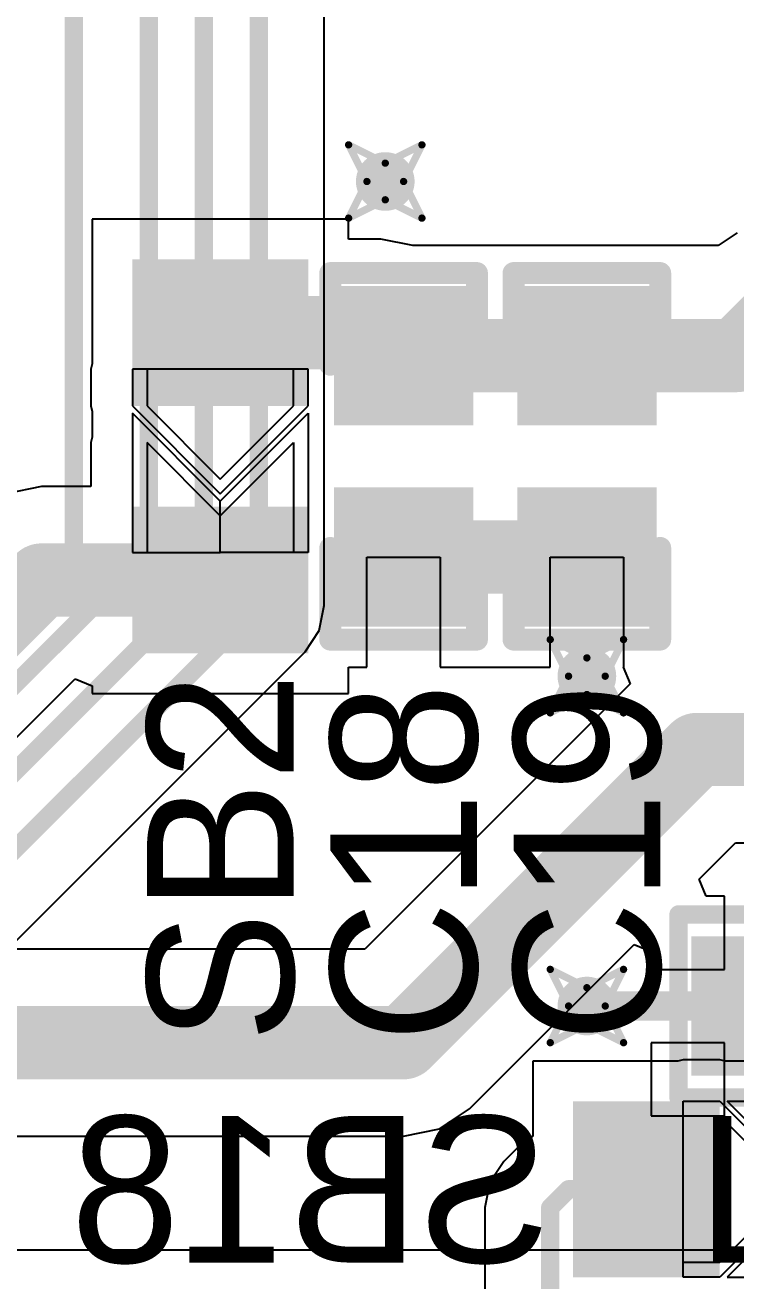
# Model space of a CAD drawing. Header units: millimetres. Extents: x 2.26 to 6.57, y 1.2 to 4.64.
# Drawn here: x 4.005 to 4.1989, y 2.6781 to 3.0208 of the extents above; entities that cross this region are included whole.
import ezdxf

# ---------------------------------------------------------------- set-up
doc = ezdxf.new("R2010")
doc.units = ezdxf.units.MM
doc.header["$MEASUREMENT"] = 0
for name, color, linetype in [('BottomLayer', 5, 'Continuous'), ('BottomOverlay', 54, 'Continuous'), ('BottomPaste', 16, 'Continuous'), ('BottomSolder', 6, 'Continuous'), ('DrillDrawing', 1, 'Continuous'), ('MultiLayer', 9, 'Continuous'), ('TopLayer', 1, 'Continuous'), ('TopOverlay', 2, 'Continuous'), ('TopPaste', 8, 'Continuous'), ('TopSolder', 216, 'Continuous'), ('ViaHoleLayer', 16, 'Continuous')]:
    doc.layers.add(name, color=color, linetype=linetype)

# ---------------------------------------------------------------- blocks, each defined once
blk = doc.blocks.new('JP2_SMD_B_40')
at = {"layer": 'BottomLayer'}
for p, q in [((-0.02625, 0.02), (-0.02625, 0)), ((0.00375, 0.02), (-0.02625, 0.02)), ((-0.01625, 0), (0.00375, 0.02)), ((-0.00625, 0), (0.01375, 0.02)), ((0.01375, 0.02), (0.02375, 0.02)), ((0.02375, 0.02), (0.02375, -0.02)), ((-0.02625, -0.02), (-0.02625, 0)), ((-0.02625, 0), (-0.01625, 0)), ((-0.02625, 0), (-0.01625, 0)), ((-0.01625, 0), (0.00375, -0.02)), ((0.01375, -0.02), (-0.00625, 0)), ((0.00375, -0.02), (-0.02625, -0.02)), ((0.02375, -0.02), (0.01375, -0.02))]:
    blk.add_line(p, q, dxfattribs=at)
for points in [[(-0.01775, 0.02), (-0.04975, 0.02), (-0.01775, -0.02), (-0.04975, -0.02)], [(0.04975, 0.02), (0.01775, 0.02), (0.04975, -0.02), (0.01775, -0.02)]]:
    blk.add_solid(points, dxfattribs=at)
at = {"layer": 'BottomPaste'}
for p, q in [((-0.02625, 0.02), (-0.02625, 0)), ((0.00375, 0.02), (-0.02625, 0.02)), ((-0.01625, 0), (0.00375, 0.02)), ((-0.00625, 0), (0.01375, 0.02)), ((0.01375, 0.02), (0.02375, 0.02)), ((0.02375, 0.02), (0.02375, -0.02)), ((-0.02625, -0.02), (-0.02625, 0)), ((-0.02625, 0), (-0.01625, 0)), ((-0.02625, 0), (-0.01625, 0)), ((-0.01625, 0), (0.00375, -0.02)), ((0.01375, -0.02), (-0.00625, 0)), ((0.00375, -0.02), (-0.02625, -0.02)), ((0.02375, -0.02), (0.01375, -0.02))]:
    blk.add_line(p, q, dxfattribs=at)
for points in [[(-0.01775, 0.02), (-0.04975, 0.02), (-0.01775, -0.02), (-0.04975, -0.02)], [(0.04975, 0.02), (0.01775, 0.02), (0.04975, -0.02), (0.01775, -0.02)]]:
    blk.add_solid(points, dxfattribs=at)
at = {"layer": 'BottomSolder'}
for p, q in [((-0.02625, 0.024), (-0.02625, 0)), ((0.01175, 0.024), (-0.02625, 0.024)), ((-0.01225, 0), (0.01175, 0.024)), ((-0.01025, 0), (0.01375, 0.024)), ((0.01375, 0.024), (0.02375, 0.024)), ((0.02375, 0.024), (0.02375, -0.024)), ((-0.02625, -0.024), (-0.02625, 0)), ((-0.02625, 0), (-0.01225, 0)), ((-0.02625, 0), (-0.01225, 0)), ((-0.01225, 0), (0.01175, -0.024)), ((0.01375, -0.024), (-0.01025, 0)), ((0.01175, -0.024), (-0.02625, -0.024)), ((0.02375, -0.024), (0.01375, -0.024))]:
    blk.add_line(p, q, dxfattribs=at)
for points in [[(-0.01375, 0.024), (-0.05375, 0.024), (-0.01375, -0.024), (-0.05375, -0.024)], [(0.05375, 0.024), (0.01375, 0.024), (0.05375, -0.024), (0.01375, -0.024)]]:
    blk.add_solid(points, dxfattribs=at)
blk = doc.blocks.new('0603C_84')
at = {"layer": 'TopLayer'}
for points in [[(-0.0125, 0.015), (-0.0425, 0.015), (-0.0125, -0.015), (-0.0425, -0.015)], [(0.0425, 0.015), (0.0125, 0.015), (0.0425, -0.015), (0.0125, -0.015)]]:
    blk.add_solid(points, dxfattribs=at)
at = {"layer": 'TopOverlay', "const_width": 0.006}
for points in [[(-0.05, 0.02), (-0.025, 0.02)], [(-0.05, 0.02), (-0.05, -0.02)], [(0.025, 0.02), (0.05, 0.02)], [(0.05, 0.02), (0.05, -0.02)], [(-0.05, -0.02), (-0.025, -0.02)], [(0.025, -0.02), (0.05, -0.02)]]:
    blk.add_lwpolyline(points, dxfattribs=at)
at = {"layer": 'TopOverlay', "const_width": 0.003}
for points in [[(-0.0515, 0.02, 1), (-0.0485, 0.02, 1)], [(-0.0515, 0.02, 1), (-0.0485, 0.02, 1)], [(-0.0265, 0.02, 1), (-0.0235, 0.02, 1)], [(0.0235, 0.02, 1), (0.0265, 0.02, 1)], [(0.0485, 0.02, 1), (0.0515, 0.02, 1)], [(0.0485, 0.02, 1), (0.0515, 0.02, 1)], [(-0.0515, -0.02, 1), (-0.0485, -0.02, 1)], [(-0.0515, -0.02, 1), (-0.0485, -0.02, 1)], [(-0.0265, -0.02, 1), (-0.0235, -0.02, 1)], [(0.0235, -0.02, 1), (0.0265, -0.02, 1)], [(0.0485, -0.02, 1), (0.0515, -0.02, 1)], [(0.0485, -0.02, 1), (0.0515, -0.02, 1)]]:
    blk.add_lwpolyline(points, format="xyb", close=True, dxfattribs=at)
at = {"layer": 'TopPaste'}
for points in [[(-0.0125, 0.015), (-0.0425, 0.015), (-0.0125, -0.015), (-0.0425, -0.015)], [(0.0425, 0.015), (0.0125, 0.015), (0.0425, -0.015), (0.0125, -0.015)]]:
    blk.add_solid(points, dxfattribs=at)
at = {"layer": 'TopSolder'}
for points in [[(-0.0085, 0.019), (-0.0465, 0.019), (-0.0085, -0.019), (-0.0465, -0.019)], [(0.0465, 0.019), (0.0085, 0.019), (0.0465, -0.019), (0.0085, -0.019)]]:
    blk.add_solid(points, dxfattribs=at)
blk = doc.blocks.new('0603C_86')
at = {"layer": 'TopLayer'}
for points in [[(-0.0125, 0.015), (-0.0425, 0.015), (-0.0125, -0.015), (-0.0425, -0.015)], [(0.0425, 0.015), (0.0125, 0.015), (0.0425, -0.015), (0.0125, -0.015)]]:
    blk.add_solid(points, dxfattribs=at)
at = {"layer": 'TopOverlay', "const_width": 0.006}
for points in [[(-0.025, 0.02), (-0.05, 0.02)], [(-0.05, -0.02), (-0.05, 0.02)], [(0.05, 0.02), (0.025, 0.02)], [(0.05, -0.02), (0.05, 0.02)], [(-0.025, -0.02), (-0.05, -0.02)], [(0.05, -0.02), (0.025, -0.02)]]:
    blk.add_lwpolyline(points, dxfattribs=at)
at = {"layer": 'TopOverlay', "const_width": 0.003}
for points in [[(-0.0515, 0.02, 1), (-0.0485, 0.02, 1)], [(-0.0515, 0.02, 1), (-0.0485, 0.02, 1)], [(-0.0265, 0.02, 1), (-0.0235, 0.02, 1)], [(0.0235, 0.02, 1), (0.0265, 0.02, 1)], [(0.0485, 0.02, 1), (0.0515, 0.02, 1)], [(0.0485, 0.02, 1), (0.0515, 0.02, 1)], [(-0.0515, -0.02, 1), (-0.0485, -0.02, 1)], [(-0.0515, -0.02, 1), (-0.0485, -0.02, 1)], [(-0.0265, -0.02, 1), (-0.0235, -0.02, 1)], [(0.0235, -0.02, 1), (0.0265, -0.02, 1)], [(0.0485, -0.02, 1), (0.0515, -0.02, 1)], [(0.0485, -0.02, 1), (0.0515, -0.02, 1)]]:
    blk.add_lwpolyline(points, format="xyb", close=True, dxfattribs=at)
at = {"layer": 'TopPaste'}
for points in [[(-0.0125, 0.015), (-0.0425, 0.015), (-0.0125, -0.015), (-0.0425, -0.015)], [(0.0425, 0.015), (0.0125, 0.015), (0.0425, -0.015), (0.0125, -0.015)]]:
    blk.add_solid(points, dxfattribs=at)
at = {"layer": 'TopSolder'}
for points in [[(-0.0085, 0.019), (-0.0465, 0.019), (-0.0085, -0.019), (-0.0465, -0.019)], [(0.0465, 0.019), (0.0085, 0.019), (0.0465, -0.019), (0.0085, -0.019)]]:
    blk.add_solid(points, dxfattribs=at)
blk = doc.blocks.new('0603D_98')
at = {"layer": 'TopLayer'}
for points in [[(-0.0125, 0.015), (-0.0425, 0.015), (-0.0125, -0.015), (-0.0425, -0.015)], [(0.0425, 0.015), (0.0125, 0.015), (0.0425, -0.015), (0.0125, -0.015)]]:
    blk.add_solid(points, dxfattribs=at)
at = {"layer": 'TopOverlay', "const_width": 0.005}
for points in [[(-0.05, -0.025), (-0.05, 0.025)], [(-0.05, 0.025), (-0.025, 0.025)], [(0.025, 0.025), (0.045, 0.025)], [(0.045, 0.025), (0.055, 0.015)], [(0.055, -0.015), (0.055, 0.015)], [(0.045, -0.025), (0.055, -0.015)], [(-0.05, -0.025), (-0.025, -0.025)], [(0.025, -0.025), (0.045, -0.025)]]:
    blk.add_lwpolyline(points, dxfattribs=at)
at = {"layer": 'TopOverlay', "const_width": 0.0025}
for points in [[(-0.05125, 0.025, 1), (-0.04875, 0.025, 1)], [(-0.05125, 0.025, 1), (-0.04875, 0.025, 1)], [(-0.02625, 0.025, 1), (-0.02375, 0.025, 1)], [(0.02375, 0.025, 1), (0.02625, 0.025, 1)], [(0.04375, 0.025, 1), (0.04625, 0.025, 1)], [(0.04375, 0.025, 1), (0.04625, 0.025, 1)], [(0.05375, 0.015, 1), (0.05625, 0.015, 1)], [(0.05375, 0.015, 1), (0.05625, 0.015, 1)], [(0.05375, -0.015, 1), (0.05625, -0.015, 1)], [(0.05375, -0.015, 1), (0.05625, -0.015, 1)], [(-0.05125, -0.025, 1), (-0.04875, -0.025, 1)], [(-0.05125, -0.025, 1), (-0.04875, -0.025, 1)], [(-0.02625, -0.025, 1), (-0.02375, -0.025, 1)], [(0.02375, -0.025, 1), (0.02625, -0.025, 1)], [(0.04375, -0.025, 1), (0.04625, -0.025, 1)], [(0.04375, -0.025, 1), (0.04625, -0.025, 1)]]:
    blk.add_lwpolyline(points, format="xyb", close=True, dxfattribs=at)
at = {"layer": 'TopPaste'}
for points in [[(-0.0125, 0.015), (-0.0425, 0.015), (-0.0125, -0.015), (-0.0425, -0.015)], [(0.0425, 0.015), (0.0125, 0.015), (0.0425, -0.015), (0.0125, -0.015)]]:
    blk.add_solid(points, dxfattribs=at)
at = {"layer": 'TopSolder'}
for points in [[(-0.0085, 0.019), (-0.0465, 0.019), (-0.0085, -0.019), (-0.0465, -0.019)], [(0.0465, 0.019), (0.0085, 0.019), (0.0465, -0.019), (0.0085, -0.019)]]:
    blk.add_solid(points, dxfattribs=at)
blk = doc.blocks.new('JP2_SMD_149')
at = {"layer": 'TopLayer'}
for p, q in [((-0.02625, 0.02), (-0.02625, 0)), ((0.00375, 0.02), (-0.02625, 0.02)), ((-0.01625, 0), (0.00375, 0.02)), ((0.01375, 0.02), (-0.00625, 0)), ((0.02375, 0.02), (0.01375, 0.02)), ((0.02375, -0.02), (0.02375, 0.02)), ((-0.02625, -0.02), (-0.02625, 0)), ((-0.02625, 0), (-0.01625, 0)), ((-0.02625, 0), (-0.01625, 0)), ((-0.01625, 0), (0.00375, -0.02)), ((-0.00625, 0), (0.01375, -0.02)), ((0.00375, -0.02), (-0.02625, -0.02)), ((0.01375, -0.02), (0.02375, -0.02))]:
    blk.add_line(p, q, dxfattribs=at)
for points in [[(-0.01775, 0.02), (-0.04975, 0.02), (-0.01775, -0.02), (-0.04975, -0.02)], [(0.04975, 0.02), (0.01775, 0.02), (0.04975, -0.02), (0.01775, -0.02)]]:
    blk.add_solid(points, dxfattribs=at)
at = {"layer": 'TopPaste'}
for p, q in [((-0.02625, 0.02), (-0.02625, 0)), ((0.00375, 0.02), (-0.02625, 0.02)), ((-0.01625, 0), (0.00375, 0.02)), ((0.01375, 0.02), (-0.00625, 0)), ((0.02375, 0.02), (0.01375, 0.02)), ((0.02375, -0.02), (0.02375, 0.02)), ((-0.02625, -0.02), (-0.02625, 0)), ((-0.02625, 0), (-0.01625, 0)), ((-0.02625, 0), (-0.01625, 0)), ((-0.01625, 0), (0.00375, -0.02)), ((-0.00625, 0), (0.01375, -0.02)), ((0.00375, -0.02), (-0.02625, -0.02)), ((0.01375, -0.02), (0.02375, -0.02))]:
    blk.add_line(p, q, dxfattribs=at)
for points in [[(-0.01775, 0.02), (-0.04975, 0.02), (-0.01775, -0.02), (-0.04975, -0.02)], [(0.04975, 0.02), (0.01775, 0.02), (0.04975, -0.02), (0.01775, -0.02)]]:
    blk.add_solid(points, dxfattribs=at)
at = {"layer": 'TopSolder'}
for p, q in [((-0.02625, 0.024), (-0.02625, 0)), ((0.01175, 0.024), (-0.02625, 0.024)), ((-0.01225, 0), (0.01175, 0.024)), ((0.01375, 0.024), (-0.01025, 0)), ((0.02375, 0.024), (0.01375, 0.024)), ((0.02375, -0.024), (0.02375, 0.024)), ((-0.02625, -0.024), (-0.02625, 0)), ((-0.02625, 0), (-0.01225, 0)), ((-0.02625, 0), (-0.01225, 0)), ((-0.01225, 0), (0.01175, -0.024)), ((-0.01025, 0), (0.01375, -0.024)), ((0.01175, -0.024), (-0.02625, -0.024)), ((0.01375, -0.024), (0.02375, -0.024))]:
    blk.add_line(p, q, dxfattribs=at)
for points in [[(-0.01375, 0.024), (-0.05375, 0.024), (-0.01375, -0.024), (-0.05375, -0.024)], [(0.05375, 0.024), (0.01375, 0.024), (0.05375, -0.024), (0.01375, -0.024)]]:
    blk.add_solid(points, dxfattribs=at)

msp = doc.modelspace()

# ---------------------------------------------------------------- linework, layer by layer
at = {"layer": 'BottomLayer'}
for p, q in [((4.08661, 2.86244), (4.08661, 3.14208)), ((4.08525, 2.85561), (4.08661, 2.86244)), ((4.08661, 2.86244), (4.08661, 2.86244)), ((4.08661, 2.86244), (4.08661, 2.86244)), ((4.08661, 2.86244), (4.08661, 2.86244)), ((4.08138, 2.84982), (4.08525, 2.85561)), ((3.91611, 2.68455), (4.08138, 2.84982)), ((4.18304, 2.73815), (4.14352, 2.73815)), ((4.14352, 2.73815), (4.14352, 2.71768)), ((4.18452, 2.73844), (4.18304, 2.73815)), ((4.19452, 2.73844), (4.18452, 2.73844)), ((4.196, 2.73815), (4.19452, 2.73844)), ((4.20304, 2.73815), (4.196, 2.73815)), ((4.14352, 2.71768), (4.14065, 2.71577)), ((4.14065, 2.71577), (4.13565, 2.71077)), ((4.14065, 2.71577), (4.14065, 2.71577)), ((4.13565, 2.71077), (4.13178, 2.70498)), ((4.13178, 2.70498), (4.13042, 2.69815)), ((4.13042, 2.69815), (4.13042, 2.66054))]:
    msp.add_line(p, q, dxfattribs=at)
at = {"layer": 'BottomLayer', "const_width": 0.005}
for points in [[(4.06877, 2.86244), (4.06877, 3.55265)], [(4.05377, 2.86865), (4.05377, 3.53265)], [(4.03877, 2.87744), (4.03877, 3.50265)], [(4.01827, 2.87815), (4.01827, 3.16815)], [(3.84327, 2.70315), (4.01827, 2.87815)], [(3.86827, 2.70694), (4.03877, 2.87744)], [(3.88327, 2.69815), (4.05377, 2.86865)], [(3.89827, 2.69194), (4.06877, 2.86244)], [(4.14827, 2.69815), (4.15327, 2.70315)], [(4.15327, 2.70315), (4.17452, 2.70315)], [(4.17452, 2.70315), (4.18952, 2.70315)], [(4.14827, 2.65315), (4.14827, 2.69815)]]:
    msp.add_lwpolyline(points, dxfattribs=at)
at = {"layer": 'BottomLayer'}
for points, const_width in [([(4.09927, 2.97815, 1), (4.10727, 2.97815, 1)], 0.008), ([(4.01702, 2.87815, 1), (4.01952, 2.87815, 1)], 0.0025), ([(4.01702, 2.87815, 1), (4.01952, 2.87815, 1)], 0.0025), ([(4.03752, 2.87744, 1), (4.04002, 2.87744, 1)], 0.0025), ([(4.03752, 2.87744, 1), (4.04002, 2.87744, 1)], 0.0025), ([(4.05252, 2.86865, 1), (4.05502, 2.86865, 1)], 0.0025), ([(4.05252, 2.86865, 1), (4.05502, 2.86865, 1)], 0.0025), ([(4.06752, 2.86244, 1), (4.07002, 2.86244, 1)], 0.0025), ([(4.06752, 2.86244, 1), (4.07002, 2.86244, 1)], 0.0025), ([(4.15427, 2.84315, 1), (4.16227, 2.84315, 1)], 0.008), ([(4.15427, 2.75315, 1), (4.16227, 2.75315, 1)], 0.008), ([(4.15202, 2.70315, 1), (4.15452, 2.70315, 1)], 0.0025), ([(4.15202, 2.70315, 1), (4.15452, 2.70315, 1)], 0.0025), ([(4.17327, 2.70315, 1), (4.17577, 2.70315, 1)], 0.0025), ([(4.17327, 2.70315, 1), (4.17577, 2.70315, 1)], 0.0025), ([(4.18827, 2.70315, 1), (4.19077, 2.70315, 1)], 0.0025), ([(4.14702, 2.69815, 1), (4.14952, 2.69815, 1)], 0.0025), ([(4.14702, 2.69815, 1), (4.14952, 2.69815, 1)], 0.0025)]:
    msp.add_lwpolyline(points, format="xyb", close=True, dxfattribs=dict(at, const_width=const_width))
at = {"layer": 'DrillDrawing', "const_width": 0.002}
for points in [[(4.09327, 2.98815), (4.10327, 2.98315)], [(4.09327, 2.98815), (4.09827, 2.97815)], [(4.10327, 2.98315), (4.11327, 2.98815)], [(4.10827, 2.97815), (4.11327, 2.98815)], [(4.09327, 2.96815), (4.09827, 2.97815)], [(4.10827, 2.97815), (4.11327, 2.96815)], [(4.09327, 2.96815), (4.10327, 2.97315)], [(4.10327, 2.97315), (4.11327, 2.96815)], [(4.14827, 2.85315), (4.15827, 2.84815)], [(4.14827, 2.85315), (4.15327, 2.84315)], [(4.15827, 2.84815), (4.16827, 2.85315)], [(4.16327, 2.84315), (4.16827, 2.85315)], [(4.14827, 2.83315), (4.15327, 2.84315)], [(4.16327, 2.84315), (4.16827, 2.83315)], [(4.14827, 2.83315), (4.15827, 2.83815)], [(4.15827, 2.83815), (4.16827, 2.83315)], [(4.14827, 2.76315), (4.15827, 2.75815)], [(4.14827, 2.76315), (4.15327, 2.75315)], [(4.15827, 2.75815), (4.16827, 2.76315)], [(4.16327, 2.75315), (4.16827, 2.76315)], [(4.14827, 2.74315), (4.15327, 2.75315)], [(4.16327, 2.75315), (4.16827, 2.74315)], [(4.14827, 2.74315), (4.15827, 2.74815)], [(4.15827, 2.74815), (4.16827, 2.74315)]]:
    msp.add_lwpolyline(points, dxfattribs=at)
at = {"layer": 'DrillDrawing', "const_width": 0.001}
for points in [[(4.09277, 2.98815, 1), (4.09377, 2.98815, 1)], [(4.09277, 2.98815, 1), (4.09377, 2.98815, 1)], [(4.11277, 2.98815, 1), (4.11377, 2.98815, 1)], [(4.11277, 2.98815, 1), (4.11377, 2.98815, 1)], [(4.10277, 2.98315, 1), (4.10377, 2.98315, 1)], [(4.10277, 2.98315, 1), (4.10377, 2.98315, 1)], [(4.09777, 2.97815, 1), (4.09877, 2.97815, 1)], [(4.09777, 2.97815, 1), (4.09877, 2.97815, 1)], [(4.10777, 2.97815, 1), (4.10877, 2.97815, 1)], [(4.10777, 2.97815, 1), (4.10877, 2.97815, 1)], [(4.10277, 2.97315, 1), (4.10377, 2.97315, 1)], [(4.10277, 2.97315, 1), (4.10377, 2.97315, 1)], [(4.09277, 2.96815, 1), (4.09377, 2.96815, 1)], [(4.09277, 2.96815, 1), (4.09377, 2.96815, 1)], [(4.11277, 2.96815, 1), (4.11377, 2.96815, 1)], [(4.11277, 2.96815, 1), (4.11377, 2.96815, 1)], [(4.14777, 2.85315, 1), (4.14877, 2.85315, 1)], [(4.14777, 2.85315, 1), (4.14877, 2.85315, 1)], [(4.16777, 2.85315, 1), (4.16877, 2.85315, 1)], [(4.16777, 2.85315, 1), (4.16877, 2.85315, 1)], [(4.15777, 2.84815, 1), (4.15877, 2.84815, 1)], [(4.15777, 2.84815, 1), (4.15877, 2.84815, 1)], [(4.15277, 2.84315, 1), (4.15377, 2.84315, 1)], [(4.15277, 2.84315, 1), (4.15377, 2.84315, 1)], [(4.16277, 2.84315, 1), (4.16377, 2.84315, 1)], [(4.16277, 2.84315, 1), (4.16377, 2.84315, 1)], [(4.15777, 2.83815, 1), (4.15877, 2.83815, 1)], [(4.15777, 2.83815, 1), (4.15877, 2.83815, 1)], [(4.14777, 2.83315, 1), (4.14877, 2.83315, 1)], [(4.14777, 2.83315, 1), (4.14877, 2.83315, 1)], [(4.16777, 2.83315, 1), (4.16877, 2.83315, 1)], [(4.16777, 2.83315, 1), (4.16877, 2.83315, 1)], [(4.14777, 2.76315, 1), (4.14877, 2.76315, 1)], [(4.14777, 2.76315, 1), (4.14877, 2.76315, 1)], [(4.16777, 2.76315, 1), (4.16877, 2.76315, 1)], [(4.16777, 2.76315, 1), (4.16877, 2.76315, 1)], [(4.15777, 2.75815, 1), (4.15877, 2.75815, 1)], [(4.15777, 2.75815, 1), (4.15877, 2.75815, 1)], [(4.15277, 2.75315, 1), (4.15377, 2.75315, 1)], [(4.15277, 2.75315, 1), (4.15377, 2.75315, 1)], [(4.16277, 2.75315, 1), (4.16377, 2.75315, 1)], [(4.16277, 2.75315, 1), (4.16377, 2.75315, 1)], [(4.15777, 2.74815, 1), (4.15877, 2.74815, 1)], [(4.15777, 2.74815, 1), (4.15877, 2.74815, 1)], [(4.14777, 2.74315, 1), (4.14877, 2.74315, 1)], [(4.14777, 2.74315, 1), (4.14877, 2.74315, 1)], [(4.16777, 2.74315, 1), (4.16877, 2.74315, 1)], [(4.16777, 2.74315, 1), (4.16877, 2.74315, 1)]]:
    msp.add_lwpolyline(points, format="xyb", close=True, dxfattribs=at)
at = {"layer": 'MultiLayer', "const_width": 0.008}
for points in [[(4.09927, 2.97815, 1), (4.10727, 2.97815, 1)], [(4.15427, 2.84315, 1), (4.16227, 2.84315, 1)], [(4.15427, 2.75315, 1), (4.16227, 2.75315, 1)]]:
    msp.add_lwpolyline(points, format="xyb", close=True, dxfattribs=at)
at = {"layer": 'TopLayer'}
for p, q in [((4.09327, 2.9679), (4.02327, 2.9679)), ((4.02327, 2.9679), (4.02327, 2.92838)), ((4.09327, 2.96239), (4.09327, 2.9679)), ((4.10202, 2.96239), (4.09327, 2.96239)), ((4.11076, 2.96065), (4.10202, 2.96239)), ((4.19925, 2.9641), (4.19409, 2.96065)), ((4.18827, 2.96065), (4.11076, 2.96065)), ((4.19409, 2.96065), (4.18827, 2.96065)), ((4.18827, 2.96065), (4.18827, 2.96065)), ((4.02327, 2.92838), (4.02297, 2.9269)), ((4.02297, 2.9269), (4.02297, 2.9169)), ((4.02297, 2.9169), (4.02327, 2.91542)), ((4.02327, 2.91542), (4.02327, 2.90838)), ((4.02327, 2.90838), (4.02297, 2.9069)), ((4.02297, 2.9069), (4.02297, 2.89489)), ((4.00952, 2.89489), (3.99976, 2.89295)), ((4.02297, 2.89489), (4.00952, 2.89489)), ((4.09827, 2.84565), (4.09827, 2.87566)), ((4.09827, 2.87566), (4.11827, 2.87566)), ((4.11827, 2.87566), (4.11827, 2.84565)), ((4.14827, 2.84565), (4.14827, 2.87566)), ((4.14827, 2.87566), (4.16827, 2.87566)), ((4.16827, 2.87566), (4.16827, 2.84565)), ((4.09327, 2.8384), (4.09327, 2.84565)), ((4.09327, 2.84565), (4.09827, 2.84565)), ((4.11827, 2.84565), (4.14827, 2.84565)), ((4.16827, 2.84565), (4.16819, 2.84565)), ((4.16819, 2.84565), (4.1701, 2.84103)), ((3.98629, 2.81013), (4.01865, 2.84248)), ((4.01865, 2.84248), (4.02327, 2.84057)), ((4.1701, 2.84103), (4.09771, 2.76864)), ((4.02327, 2.84057), (4.02327, 2.8384)), ((4.02327, 2.8384), (4.09327, 2.8384)), ((4.18894, 2.78777), (4.19883, 2.79766)), ((4.19883, 2.79766), (4.37827, 2.79766)), ((4.19085, 2.78315), (4.18894, 2.78777)), ((4.19577, 2.78315), (4.19085, 2.78315)), ((4.19577, 2.76315), (4.19577, 2.78315)), ((4.12629, 2.72513), (4.17115, 2.76998)), ((4.17115, 2.76998), (4.17577, 2.76807)), ((4.09771, 2.76864), (3.90134, 2.76864)), ((4.17577, 2.76807), (4.17577, 2.76315)), ((4.17577, 2.76315), (4.19577, 2.76315)), ((4.19577, 2.74315), (4.17577, 2.74315)), ((4.17577, 2.74315), (4.17577, 2.72315)), ((4.19577, 2.72315), (4.19577, 2.74315)), ((4.11802, 2.7196), (4.12629, 2.72513)), ((4.12629, 2.72513), (4.12629, 2.72513)), ((4.12629, 2.72513), (4.12629, 2.72513)), ((4.17577, 2.72315), (4.19577, 2.72315)), ((3.65827, 2.71766), (4.10827, 2.71766)), ((4.10827, 2.71766), (4.11802, 2.7196)), ((4.26143, 2.68649), (3.89187, 2.68649))]:
    msp.add_line(p, q, dxfattribs=at)
for points, const_width in [([(4.09927, 2.97815, 1), (4.10727, 2.97815, 1)], 0.008), ([(4.05327, 2.9369, 1), (4.06327, 2.9369, 1)], 0.01), ([(4.05406, 2.93395, 1), (4.06406, 2.93395, 1)], 0.01), ([(4.09702, 2.9369, 1), (4.10702, 2.9369, 1)], 0.01), ([(4.09702, 2.9369, 1), (4.10702, 2.9369, 1)], 0.01), ([(4.10327, 2.93065, 1), (4.11327, 2.93065, 1)], 0.01), ([(4.10327, 2.93065, 1), (4.11327, 2.93065, 1)], 0.01), ([(4.15327, 2.93065, 1), (4.16327, 2.93065, 1)], 0.01), ([(4.15327, 2.93065, 1), (4.16327, 2.93065, 1)], 0.01), ([(4.19411, 2.93065, 1), (4.20411, 2.93065, 1)], 0.01), ([(4.19411, 2.93065, 1), (4.20411, 2.93065, 1)], 0.01), ([(4.04781, 2.9277, 1), (4.05781, 2.9277, 1)], 0.01), ([(4.10327, 2.87565, 1), (4.11327, 2.87565, 1)], 0.01), ([(4.15327, 2.87565, 1), (4.16327, 2.87565, 1)], 0.01), ([(4.00452, 2.8694, 1), (4.01452, 2.8694, 1)], 0.01), ([(4.00452, 2.8694, 1), (4.01452, 2.8694, 1)], 0.01), ([(4.05327, 2.8694, 1), (4.06327, 2.8694, 1)], 0.01), ([(4.15427, 2.84315, 1), (4.16227, 2.84315, 1)], 0.008), ([(4.18327, 2.82315, 1), (4.19327, 2.82315, 1)], 0.01), ([(4.18327, 2.82315, 1), (4.19327, 2.82315, 1)], 0.01), ([(4.15427, 2.75315, 1), (4.16227, 2.75315, 1)], 0.008), ([(4.15627, 2.75315, 1), (4.16027, 2.75315, 1)], 0.004), ([(4.10327, 2.74315, 1), (4.11327, 2.74315, 1)], 0.01), ([(4.10327, 2.74315, 1), (4.11327, 2.74315, 1)], 0.01)]:
    msp.add_lwpolyline(points, format="xyb", close=True, dxfattribs=dict(at, const_width=const_width))
for points, const_width in [([(4.19911, 2.93065), (4.20901, 2.94055)], 0.02), ([(4.05281, 2.9277), (4.05906, 2.93395)], 0.02), ([(4.05827, 2.9369), (4.10202, 2.9369)], 0.02), ([(4.10202, 2.9369), (4.10827, 2.93065)], 0.02), ([(4.10827, 2.93065), (4.15827, 2.93065)], 0.02), ([(4.15827, 2.93065), (4.19911, 2.93065)], 0.02), ([(4.10827, 2.87565), (4.15827, 2.87565)], 0.02), ([(3.96827, 2.82815), (4.00952, 2.8694)], 0.02), ([(4.00952, 2.8694), (4.05827, 2.8694)], 0.02), ([(4.10827, 2.74315), (4.18827, 2.82315)], 0.02), ([(4.18827, 2.82315), (4.22827, 2.82315)], 0.02), ([(4.15827, 2.75315), (4.20577, 2.75315)], 0.008), ([(3.32327, 2.74315), (4.10827, 2.74315)], 0.02)]:
    msp.add_lwpolyline(points, dxfattribs=dict(at, const_width=const_width))
at = {"layer": 'ViaHoleLayer', "const_width": 0.004}
for points in [[(4.10127, 2.97815, 1), (4.10527, 2.97815, 1)], [(4.15627, 2.84315, 1), (4.16027, 2.84315, 1)], [(4.15627, 2.75315, 1), (4.16027, 2.75315, 1)]]:
    msp.add_lwpolyline(points, format="xyb", close=True, dxfattribs=at)

# ---------------------------------------------------------------- block references
for name, p, rotation in [('JP2_SMD_149', (4.05827, 2.90315), 90), ('0603C_84', (4.10827, 2.90315), 90), ('0603C_86', (4.15827, 2.90315), 270), ('0603D_98', (4.23327, 2.75315), 360), ('JP2_SMD_B_40', (4.20827, 2.70315), 180)]:
    msp.add_blockref(name, p, dxfattribs=dict(rotation=rotation))

# ---------------------------------------------------------------- texts
at = {"layer": 'BottomOverlay', "text_generation_flag": 2}
msp.add_text('SB18', height=0.04, dxfattribs=at).set_placement((4.14827, 2.68315))
at = {"layer": 'TopOverlay'}
for s, p in [('SB2', (4.07827, 2.74315)), ('C18', (4.12827, 2.74315)), ('C19', (4.17827, 2.74315))]:
    msp.add_text(s, height=0.04, rotation=90, dxfattribs=at).set_placement(p)
msp.add_text('LD2', height=0.04, dxfattribs=at).set_placement((4.18827, 2.68315))

doc.saveas('drawing.dxf')
